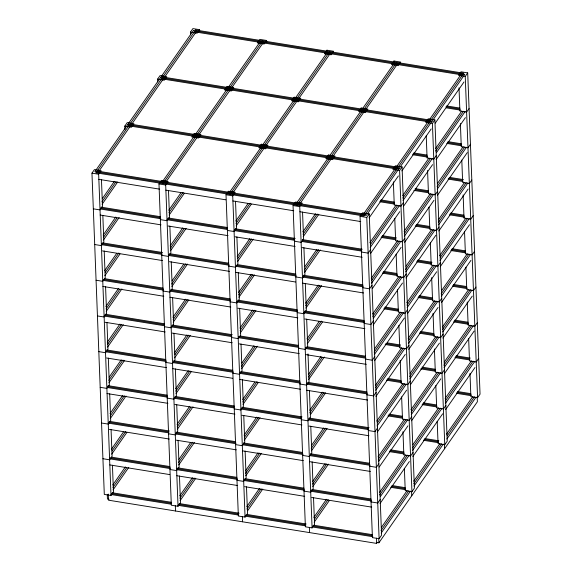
<?xml version="1.0" encoding="UTF-8"?>
<svg xmlns="http://www.w3.org/2000/svg" width="572" height="572" viewBox="0 0 572 572"><rect width="100%" height="100%" fill="white"/><g stroke="black" fill="none" stroke-linecap="round" stroke-linejoin="round"><path stroke-width="0.86" d="M91.956 173.144L94.416 169.619L101.122 170.699L98.656 174.224L110.997 495.495L104.297 494.415L91.956 173.144L98.656 174.224M124.775 126.14L127.241 122.608L133.941 123.695L131.481 127.22L124.775 126.14L124.918 129.708M157.6 79.129L160.06 75.604L166.767 76.684L164.307 80.209L157.6 79.129L157.7 81.81M190.526 34.806L190.426 32.125L192.886 28.6L199.585 29.68L199.657 31.467M98.212 172.186L196.682 31.174M199.585 29.68L197.125 33.205L190.426 32.125M102.295 198.67L114.414 181.31M101.952 201.83L116.087 181.581M102.109 204.268L117.76 181.853M103.16 235.092L115.78 217.01M103.317 237.53L116.953 218.003M103.482 239.968L119.133 217.553M158.98 183.941L161.447 180.416L168.147 181.496L165.687 185.021L178.028 506.299L171.328 505.219L158.98 183.941L165.687 185.021M161.89 182.454L260.36 41.434M162.948 183.605L262.648 40.819M165.244 182.99L263.713 41.978M104.533 270.785L116.652 253.432M266.616 40.483L264.157 44.008L257.45 42.929L259.917 39.404L266.616 40.483L266.688 42.264M105.198 272.501L118.833 252.974M104.855 275.668L119.998 253.968M168.819 210.196L180.938 192.835M168.976 212.634L183.119 192.385M169.14 215.072L184.284 193.379M105.899 306.485L118.526 288.402M106.063 308.923L119.698 289.396M106.22 311.361L121.879 288.946M170.184 245.888L182.811 227.813M170.349 248.327L183.984 228.807M170.506 250.772L186.165 228.35M107.271 342.178L119.898 324.102M107.436 344.623L121.571 324.374M107.593 347.061L123.252 324.639M226.012 194.745L228.471 191.22L235.178 192.299L232.718 195.824L245.059 517.102L238.352 516.015L226.012 194.745L232.718 195.824M228.922 193.25L327.384 52.238M229.98 194.401L329.679 51.623M232.268 193.794L330.738 52.774M172.065 280.866L183.676 264.228M171.722 284.027L185.857 263.778M171.879 286.465L187.537 264.05M109.152 377.155L121.271 359.795M108.809 380.316L122.944 360.067M108.966 382.754L124.617 360.339M235.843 220.992L247.962 203.639M236.007 223.438L250.143 203.189M236.165 225.876L251.315 204.175M172.93 317.281L185.557 299.206M173.094 319.727L187.23 299.478M173.252 322.165L188.903 299.742M110.017 413.577L122.637 395.495M110.174 416.016L124.317 395.767M110.339 418.454L125.99 396.038M237.216 256.692L249.842 238.61M237.88 258.408L251.516 238.882M237.537 261.568L253.189 239.153M174.303 352.981L186.922 334.906M174.968 354.697L188.603 335.171M174.624 357.857L190.276 335.442M111.39 449.27L123.509 431.917M112.055 450.986L125.69 431.46M111.712 454.154L126.855 432.453M293.043 205.548L295.502 202.023L302.202 203.103L299.742 206.628L312.083 527.899L305.384 526.819L293.043 205.548L299.742 206.628M295.946 204.054L394.415 63.034M297.011 205.205L396.711 62.427M299.299 204.597L397.769 63.578M238.588 292.392L251.215 274.31M238.746 294.83L252.888 274.581M238.91 297.268L254.561 274.853M175.675 388.681L188.295 370.599M175.833 391.119L189.975 370.87M175.997 393.557L191.141 371.864M112.755 484.97L125.382 466.888M112.92 487.408L126.555 467.882M113.077 489.846L128.736 467.431M110.997 495.495L113.463 491.97L112.434 465.2M302.874 231.796L315.501 213.713M303.031 234.234L317.174 213.985M303.196 236.672L318.847 214.257M239.961 328.085L252.581 310.01M240.118 330.523L254.261 310.274M240.283 332.968L255.934 310.546M177.041 424.374L189.668 406.299M177.206 426.812L190.841 407.293M177.363 429.257L193.021 406.835M304.747 266.767L316.867 249.413M304.404 269.934L318.547 249.685M304.569 272.372L320.22 249.957M241.834 363.063L253.954 345.702M241.491 366.223L255.126 346.696M241.649 368.661L257.307 346.246M178.922 459.352L190.533 442.714M178.578 462.512L192.714 442.263M178.736 464.95L194.394 442.535M360.067 216.345L362.534 212.82L369.233 213.899L381.574 535.178L379.114 538.702L372.415 537.623L360.067 216.345L366.774 217.431L369.233 213.899M362.977 214.857L461.447 73.838M305.62 303.189L318.239 285.113M399.592 170.42L402.059 166.895L395.352 165.816L392.892 169.341L399.592 170.42L411.94 491.698L405.233 490.619L404.375 468.304M432.418 123.416L434.877 119.891L428.178 118.812L425.718 122.336L432.418 123.416L444.759 444.687L438.059 443.607L437.201 421.299M465.243 76.412L467.703 72.887L461.003 71.807L458.537 75.332L465.243 76.412L477.584 397.683L470.878 396.603L469.991 373.402M305.777 305.627L319.912 285.378M305.934 308.072L321.593 285.65M369.09 217.896L398.377 175.954M401.909 170.892L431.195 128.95M435.235 123.166L464.021 81.946M242.7 399.478L254.819 382.125M242.864 401.923L257 381.674M243.021 404.361L258.172 382.661M179.787 495.767L192.414 477.692M179.951 498.212L194.087 477.963M180.108 500.65L195.76 478.228M178.028 506.299L180.487 502.774L179.465 475.997M369.905 242.6L396.16 204.99M402.724 195.595L428.986 157.986M435.549 148.584L461.804 110.982M370.57 244.315L397.833 205.262M402.888 198.034L430.659 158.258M435.707 151.022L463.484 111.254M370.227 247.476L399.513 205.534M403.046 200.472L432.332 158.53M436.372 152.745L465.158 111.519M306.985 338.889L319.104 321.528M370.606 249.599L368.146 253.124L361.44 252.045M403.432 202.595L400.965 206.12L394.265 205.041L393.372 181.839M436.25 155.591L433.791 159.116L427.084 158.036L426.233 135.721M469.076 108.58L466.609 112.105L459.909 111.025L459.016 87.823M307.65 340.605L321.285 321.078M307.307 343.765L322.458 322.072M370.456 253.596L399.749 211.654M403.789 205.87L432.568 164.65M436.107 159.588L465.393 117.639M244.072 435.178L256.699 417.095M244.737 436.894L258.372 417.367M244.394 440.054L260.046 417.639M371.271 278.292L397.533 240.69M404.097 231.288L430.351 193.686M437.423 183.562L463.177 146.682M371.435 280.738L399.206 240.962M404.254 233.726L432.032 193.951M437.079 186.722L464.85 146.947M371.593 283.176L400.886 241.227M404.418 236.165L433.705 194.223M437.244 189.16L466.53 147.219M308.358 374.581L320.985 356.506M371.979 285.299L369.512 288.824L362.812 287.745M404.797 238.288L402.338 241.813L395.638 240.733L394.78 218.425M437.623 191.284L435.163 194.809L428.457 193.729L427.57 170.528M470.449 144.28L467.982 147.805L461.282 146.725L460.388 123.523M308.522 377.027L322.15 357.5M308.68 379.465L324.331 357.042M372.336 288.567L401.115 247.347M404.654 242.285L433.941 200.343M437.473 195.281L467.267 152.617M245.445 470.878L258.065 452.795M245.602 473.316L259.745 453.067M245.767 475.754L261.418 453.339M372.644 313.992L398.906 276.39M405.97 266.266L431.724 229.379M438.288 219.977L464.55 182.375M372.808 316.43L400.579 276.655M405.627 269.426L433.404 229.651M438.452 222.422L466.223 182.647M373.473 318.146L402.252 276.927M405.791 271.864L435.077 229.923M438.61 224.86L467.903 182.918M309.731 410.281L322.358 392.206M373.344 320.992L370.885 324.517L364.185 323.437M406.17 273.988L403.71 277.513L397.004 276.433L396.146 254.125M438.996 226.984L436.529 230.509L429.829 229.429L428.971 207.114M471.814 179.98L469.355 183.505L462.655 182.425L461.797 160.11M309.888 412.719L324.031 392.471M310.553 414.435L325.704 392.742M373.201 324.989L402.488 283.047M406.027 277.985L435.814 235.321M438.846 230.981L468.132 189.039M246.818 506.57L259.438 488.495M246.975 509.008L261.118 488.76M247.64 510.724L262.791 489.031M245.059 517.102L247.519 513.57L246.489 486.801M374.524 348.963L400.271 312.083M406.842 302.681L433.097 265.079M439.661 255.677L465.923 218.075M374.174 352.13L401.952 312.355M406.999 305.119L434.77 265.351M440.326 257.393L467.596 218.34M374.338 354.568L403.625 312.627M407.164 307.564L436.45 265.615M439.982 260.553L469.269 218.611M311.604 445.259L323.723 427.899M374.717 356.692L372.258 360.217L365.558 359.137M407.543 309.688L405.083 313.213L398.377 312.133L397.519 289.818M440.368 262.677L437.902 266.202L431.202 265.122L430.344 242.814M473.187 215.673L470.727 219.198L464.021 218.118L463.134 194.916M311.261 448.419L325.404 428.171M311.425 450.858L327.077 428.442M374.574 360.689L404.368 318.018M407.393 313.685L436.686 271.736M440.218 266.674L469.505 224.732M375.389 385.385L401.644 347.783M408.208 338.381L434.47 300.779M441.541 290.655L467.288 253.768M375.547 387.823L403.324 348.055M408.873 340.097L436.143 301.044M441.191 293.815L468.968 254.04M375.711 390.268L404.997 348.319M408.53 343.257L437.823 301.315M441.355 296.253L470.642 254.311M312.469 481.674L325.096 463.599M376.09 392.385L373.63 395.917L366.924 394.83M408.916 345.381L406.449 348.906L399.749 347.826L398.891 325.518M441.734 298.377L439.275 301.902L432.575 300.822L431.681 277.62M474.56 251.373L472.1 254.897L465.393 253.818L464.536 231.503M312.634 484.112L326.769 463.863M312.791 486.558L328.45 464.135M375.947 396.382L405.233 354.44M408.766 349.378L438.052 307.436M441.591 302.373L470.878 260.432M376.762 421.085L403.017 383.476M410.088 373.352L435.843 336.472M442.406 327.07L468.661 289.468M377.427 422.801L404.69 383.748M409.745 376.519L437.516 336.744M442.564 329.508L470.341 289.739M377.077 425.961L406.37 384.019M409.902 378.957L439.189 337.015M442.728 331.953L472.014 290.004M313.842 517.374L326.469 499.292M377.463 428.085L375.003 431.61L368.296 430.53M410.288 381.081L407.822 384.606L401.122 383.526L400.228 360.324M443.107 334.077L440.647 337.602L433.941 336.522L433.054 313.313M475.933 287.065L473.466 290.59L466.766 289.511L465.908 267.203M314.507 519.09L328.142 499.563M314.164 522.25L329.315 500.557M377.313 432.082L406.606 390.14M410.646 384.355L439.425 343.136M442.964 338.073L472.25 296.124M312.083 527.899L314.55 524.374L313.52 497.604M378.128 456.778L404.39 419.176M410.953 409.774L437.208 372.172M444.28 362.047L470.034 325.168M378.292 459.223L406.063 419.448M411.111 412.212L438.888 372.443M443.936 365.208L471.707 325.432M378.449 461.661L407.743 419.712M411.275 414.65L440.562 372.708M444.101 367.646L473.387 325.704M378.836 463.785L376.369 467.31L369.669 466.23M411.654 416.773L409.194 420.306L402.495 419.219L401.637 396.911M444.48 369.769L442.02 373.294L435.313 372.215L434.427 349.013M477.305 322.765L474.839 326.29L468.139 325.211L467.245 302.009M379.193 467.052L407.972 425.833M411.511 420.77L440.797 378.828M444.33 373.766L474.124 331.102M379.501 492.478L405.762 454.876M412.827 444.751L438.581 407.865M445.145 398.462L471.407 360.861M379.665 494.916L407.436 455.14M412.483 447.912L440.261 408.136M445.309 400.908L473.08 361.132M380.33 496.632L409.109 455.412M412.648 450.35L441.934 408.408M445.466 403.346L474.76 361.404M380.201 499.478L377.742 503.002L371.042 501.923M413.027 452.473L410.567 455.998L403.861 454.919L402.974 431.717M445.853 405.469L443.386 408.994L436.686 407.915L435.828 385.599M478.671 358.465L476.211 361.99L469.512 360.911L468.654 338.595M380.058 503.474L409.345 461.532M412.884 456.47L442.671 413.806M445.702 409.466L474.989 367.524M381.381 527.448L407.128 490.569M413.699 481.166L439.954 443.565M446.517 434.162L472.779 396.56M381.031 530.616L408.808 490.84M413.856 483.612L441.627 443.836M447.182 435.878L474.453 396.825M381.195 533.054L410.481 491.112M414.021 486.05L443.307 444.101M446.839 439.039L476.126 397.097M411.94 491.698L414.4 488.173L402.059 166.895M444.759 444.687L447.225 441.162L434.877 119.891M477.584 397.683L480.044 394.158L467.703 72.887M108.265 494.072L108.501 500.193L376.612 543.4L377.434 542.227M376.39 542.385L378.907 542.792L477.377 401.773L477.205 397.404M194.394 31.782L462.505 74.989M446.589 105.942L459.817 108.072M445.974 106.821L460.081 109.095M446.239 107.843L460.346 110.117M162.798 77.027L430.916 120.234M160.51 77.642L431.974 121.386M161.569 78.793L429.679 121.993M447.955 141.634L461.189 143.765M447.34 142.521L461.454 144.795M446.725 143.4L461.718 145.817M413.763 152.946L426.991 155.076M413.148 153.825L427.263 156.099M412.534 154.705L427.527 157.121M129.973 124.031L398.091 167.238M127.685 124.646L399.149 168.39M449.327 177.334L463.442 179.608M128.743 125.797L396.861 168.997M448.713 178.214L462.827 180.487M448.098 179.093L463.091 181.51M415.136 188.646L428.364 190.776M415.401 189.668L428.628 191.799M413.906 190.405L428.9 192.821M380.938 199.95L394.172 202.08M380.323 200.829L394.437 203.103M450.7 213.034L463.928 215.165M379.708 201.716L394.701 204.132M450.085 213.914L464.199 216.187M449.47 214.793L464.464 217.21M97.154 171.035L365.265 214.243M416.509 224.338L429.736 226.469M415.894 225.218L430.001 227.492M415.272 226.104L430.266 228.521M98.806 179.343L159.66 189.153M165.83 190.147L225.804 199.814M232.861 200.951L293.715 210.753M299.885 211.754L360.746 221.557M382.31 235.65L396.425 237.923M381.696 236.529L395.81 238.803M452.073 248.727L465.301 250.858M381.081 237.409L396.074 239.825M451.458 249.607L465.565 251.88M450.843 250.493L465.837 252.91M101.172 207.164L160.26 216.681M168.197 217.961L227.291 227.484M235.228 228.764L295.202 238.431M302.259 239.568L362.226 249.228M100.558 208.044L160.525 217.71M167.582 218.847L227.556 228.507M234.613 229.644L294.587 239.31M302.524 240.59L361.611 250.114M417.875 260.038L431.989 262.312M100.822 209.066L160.796 218.733M166.967 219.727L226.941 229.393M233.998 230.53L294.852 240.333M301.909 241.47L361.883 251.137M417.26 260.918L431.374 263.192M93.329 208.837L100.028 209.917L102.488 206.392L101.466 179.622M160.353 219.641L167.06 220.72L169.519 217.196L168.49 190.426M227.384 230.445L234.084 231.524L236.551 227.999L235.521 201.222M294.416 241.241L301.115 242.321L303.575 238.796L302.545 212.026M416.645 261.797L431.638 264.214M100.171 215.043L161.032 224.853M168.082 225.99L228.056 235.65M235.113 236.787L295.088 246.453M302.145 247.59L362.112 257.257M383.683 271.342L396.911 273.48M383.068 272.229L397.175 274.503M453.446 284.427L466.673 286.558M382.453 273.109L397.447 275.525M452.831 285.306L466.938 287.58M453.096 286.329L467.202 288.603M102.538 242.857L162.512 252.524M169.569 253.661L228.664 263.184M237.48 264.607L295.688 273.981M303.625 275.261L362.719 284.784M101.923 243.743L161.897 253.403M168.954 254.54L228.929 264.207M236.865 265.487L295.953 275.01M303.01 276.147L362.984 285.807M419.247 295.731L432.475 297.862M101.308 244.623L162.162 254.426M169.219 255.562L229.193 265.229M236.25 266.366L296.224 276.033M303.282 277.17L363.249 286.829M418.632 296.618L432.747 298.891M94.695 244.537L101.401 245.617L103.861 242.092L102.831 215.315M161.726 255.341L168.433 256.42L170.892 252.895L169.863 226.119M228.757 266.137L235.457 267.217L237.916 263.692L236.894 236.922M295.781 276.941L302.488 278.021L304.947 274.496L303.918 247.726M418.018 297.497L433.011 299.914M102.431 250.886L162.398 260.546M169.455 261.683L229.429 271.35M235.6 272.343L295.574 282.01M302.631 283.147L363.485 292.95M385.056 307.042L398.284 309.173M384.441 307.922L398.548 310.196M454.812 320.12L468.046 322.25M383.826 308.801L398.82 311.218M454.197 321.006L468.311 323.28M453.582 321.886L468.575 324.303M104.798 278.7L163.006 288.081M170.942 289.361L230.03 298.877M237.966 300.157L297.061 309.681M304.998 310.961L364.092 320.484M103.296 279.436L163.27 289.103M170.327 290.24L230.302 299.907M237.351 301.044L297.326 310.703M304.383 311.84L364.357 321.507M420.62 331.431L433.848 333.562M103.561 280.459L163.535 290.126M170.592 291.262L230.566 300.929M236.737 301.923L297.597 311.726M303.768 312.72L364.621 322.529M420.005 332.311L434.119 334.584M96.067 280.237L102.774 281.317L105.234 277.792L104.204 251.015M163.099 291.034L169.798 292.113L172.265 288.588L171.235 261.819M230.123 301.837L236.829 302.917L239.289 299.392L238.259 272.615M297.154 312.641L303.861 313.721L306.32 310.196L305.291 283.419M419.39 333.19L434.384 335.607M102.917 286.436L163.771 296.246M169.948 297.24L230.802 307.05M237.859 308.186L297.826 317.846M304.883 318.983L364.857 328.65M387.308 342.878L400.536 345.016M385.807 343.622L399.921 345.896M456.184 355.82L470.298 358.093M385.192 344.501L400.185 346.918M455.569 356.699L469.683 358.973M454.954 357.579L469.948 359.995M105.284 314.25L164.379 323.773M172.315 325.053L232.282 334.72M240.226 336L298.434 345.381M307.25 346.796L365.458 356.177M104.669 315.136L164.643 324.796M171.7 325.933L231.667 335.6M238.724 336.736L298.698 346.403M305.755 347.54L365.73 357.2M421.993 367.131L435.221 369.262M104.054 316.016L164.028 325.683M171.085 326.819L231.939 336.622M238.989 337.759L298.963 347.426M306.02 348.562L365.994 358.229M422.258 368.153L435.485 370.284M97.44 315.93L104.14 317.01L106.606 313.485L105.577 286.715M164.471 326.734L171.171 327.813L173.631 324.288L172.608 297.512M231.496 337.53L238.202 338.617L240.662 335.085L239.632 308.315M298.527 348.334L305.226 349.413L307.693 345.888L306.663 319.119M420.763 368.89L435.757 371.307M105.169 322.279L165.144 331.939M172.201 333.076L232.175 342.742M239.225 343.879L299.199 353.546M305.377 354.54L366.23 364.343M387.795 378.435L401.029 380.566M387.18 379.315L401.294 381.588M457.557 391.52L470.785 393.65M386.565 380.201L401.558 382.618M456.942 392.399L471.056 394.673M456.327 393.279L471.321 395.695M106.657 349.95L165.744 359.473M173.681 360.753L232.775 370.277M240.712 371.55L299.807 381.074M307.743 382.353L366.831 391.877M106.921 350.972L166.016 360.496M173.952 361.776L233.04 371.299M240.097 372.436L300.071 382.096M307.128 383.233L367.095 392.9M423.366 402.824L436.593 404.955M106.306 351.859L166.28 361.518M173.337 362.655L233.304 372.322M240.362 373.459L300.336 383.126M306.513 384.119L367.367 393.922M422.744 403.703L436.858 405.977M98.813 351.63L105.513 352.709L107.979 349.185L106.95 322.408M165.837 362.426L172.544 363.506L175.003 359.981L173.974 333.211M232.868 373.23L239.575 374.31L242.035 370.785L241.005 344.015M299.9 384.034L306.599 385.113L309.059 381.588L308.001 353.925M422.129 404.59L437.122 407.007M106.542 357.972L166.516 367.639M172.687 368.633L232.661 378.299M239.718 379.436L300.572 389.239M306.742 390.24L367.603 400.042M389.167 414.135L402.395 416.266M388.552 415.015L402.667 417.288M387.938 415.894L402.931 418.311M108.029 385.65L167.117 395.166M175.053 396.446L234.148 405.97M242.085 407.25L302.059 416.916M309.116 418.053L369.083 427.713M107.414 386.529L167.381 396.196M174.439 397.333L234.413 406.992M241.47 408.129L301.444 417.796M308.494 418.933L368.468 428.6M424.731 438.524L438.846 440.797M107.679 387.551L167.653 397.218M173.824 398.212L233.798 407.879M240.855 409.016L301.709 418.818M308.766 419.955L368.74 429.622M424.117 439.403L438.231 441.677M100.186 387.323L106.885 388.402L109.345 384.877L108.322 358.108M167.21 398.126L173.917 399.206L176.376 395.681L175.347 368.911M234.241 408.93L240.941 410.01L243.407 406.485L242.378 379.708M301.272 419.726L307.972 420.806L310.432 417.281L309.402 390.512M423.502 440.283L438.495 442.699M107.028 393.529L167.889 403.339M174.939 404.476L234.913 414.135M241.97 415.272L301.945 424.939M309.002 426.076L368.969 435.742M390.54 449.828L403.768 451.966M389.925 450.715L404.032 452.988M389.31 451.594L404.304 454.011M109.395 421.342L169.369 431.009M176.426 432.146L235.521 441.67M243.457 442.95L302.545 452.466M310.482 453.746L369.576 463.27M108.78 422.229L168.754 431.889M175.811 433.025L235.786 442.692M243.722 443.972L302.81 453.496M310.753 454.769L369.841 464.292M108.165 423.108L169.019 432.911M176.076 434.048L236.05 443.715M243.107 444.852L303.081 454.518M310.138 455.655L370.105 465.315M101.551 423.023L108.258 424.102L110.718 420.577L109.688 393.801M168.583 433.826L175.289 434.906L177.749 431.381L176.719 404.604M235.614 444.623L242.313 445.702L244.773 442.177L243.751 415.408M302.638 455.426L309.345 456.506L311.804 452.981L310.775 426.212M109.288 429.372L169.255 439.031M176.312 440.168L236.286 449.835M242.457 450.829L303.317 460.639M309.488 461.633L370.341 471.435M391.913 485.528L405.14 487.659M391.298 486.407L405.405 488.681M390.683 487.287L405.677 489.703M111.654 457.185L169.863 466.566M177.799 467.846L236.887 477.363M244.823 478.642L303.918 488.166M311.854 489.446L370.949 498.97M110.153 457.922L170.127 467.589M177.184 468.725L237.158 478.392M244.208 479.529L304.182 489.189M311.24 490.326L371.214 499.992M110.417 458.944L170.392 468.611M177.449 469.748L237.423 479.415M243.593 480.408L304.447 490.211M310.625 491.205L371.478 501.015M102.924 458.723L109.631 459.802L112.091 456.277L111.061 429.5M169.955 469.519L176.655 470.599L179.122 467.074L178.092 440.304M236.98 480.323L243.686 481.402L246.146 477.877L245.116 451.101M304.011 491.126L310.718 492.206L313.177 488.681L312.148 461.904M109.774 464.922L169.748 474.588M176.805 475.725L237.659 485.535M244.716 486.672L304.683 496.332M311.74 497.468L371.714 507.135M112.141 492.742L171.228 502.259M179.172 503.539L239.139 513.206M247.083 514.485L306.17 524.009M314.107 525.282L372.315 534.663M111.526 493.622L171.5 503.281M178.557 504.418L238.524 514.085M245.581 515.222L305.555 524.889M312.612 526.025L372.587 535.685M110.911 494.501L170.885 504.168M177.935 505.305L238.796 515.107M244.966 516.101L305.82 525.911M312.877 527.048L372.851 536.715M109.116 499.313L107.436 499.041L107.271 494.673M444.38 444.408L444.551 448.777M411.561 491.412L411.726 495.781M366.774 217.431L379.114 538.702M378.736 538.416L378.907 542.792M376.412 538.152L376.612 543.4M309.38 527.355L309.588 532.596M242.356 516.552L242.557 521.8M175.325 505.748L175.525 510.996M193.329 30.631L94.859 171.65L366.33 215.394L464.793 74.381L193.329 30.631M195.624 30.023L95.924 172.801L364.035 216.009L463.735 73.23L195.624 30.023M194.265 133.412L191.806 136.937L198.513 138.016L200.972 134.492L194.265 133.412M227.091 86.408L224.632 89.933L231.331 91.012L233.791 87.487L227.091 86.408M261.297 144.215L258.837 147.74L265.537 148.82L267.996 145.295L261.297 144.215M294.122 97.211L291.656 100.736L298.362 101.816L300.822 98.291L294.122 97.211M326.941 50.2L324.481 53.725L331.181 54.805L333.648 51.28L326.941 50.2M328.328 155.012L325.861 158.544L332.568 159.624L335.028 156.099L328.328 155.012M361.147 108.008L358.687 111.533L365.386 112.612L367.853 109.088L361.147 108.008M393.972 61.004L391.513 64.529L398.212 65.608L400.672 62.083L393.972 61.004"/></g></svg>
